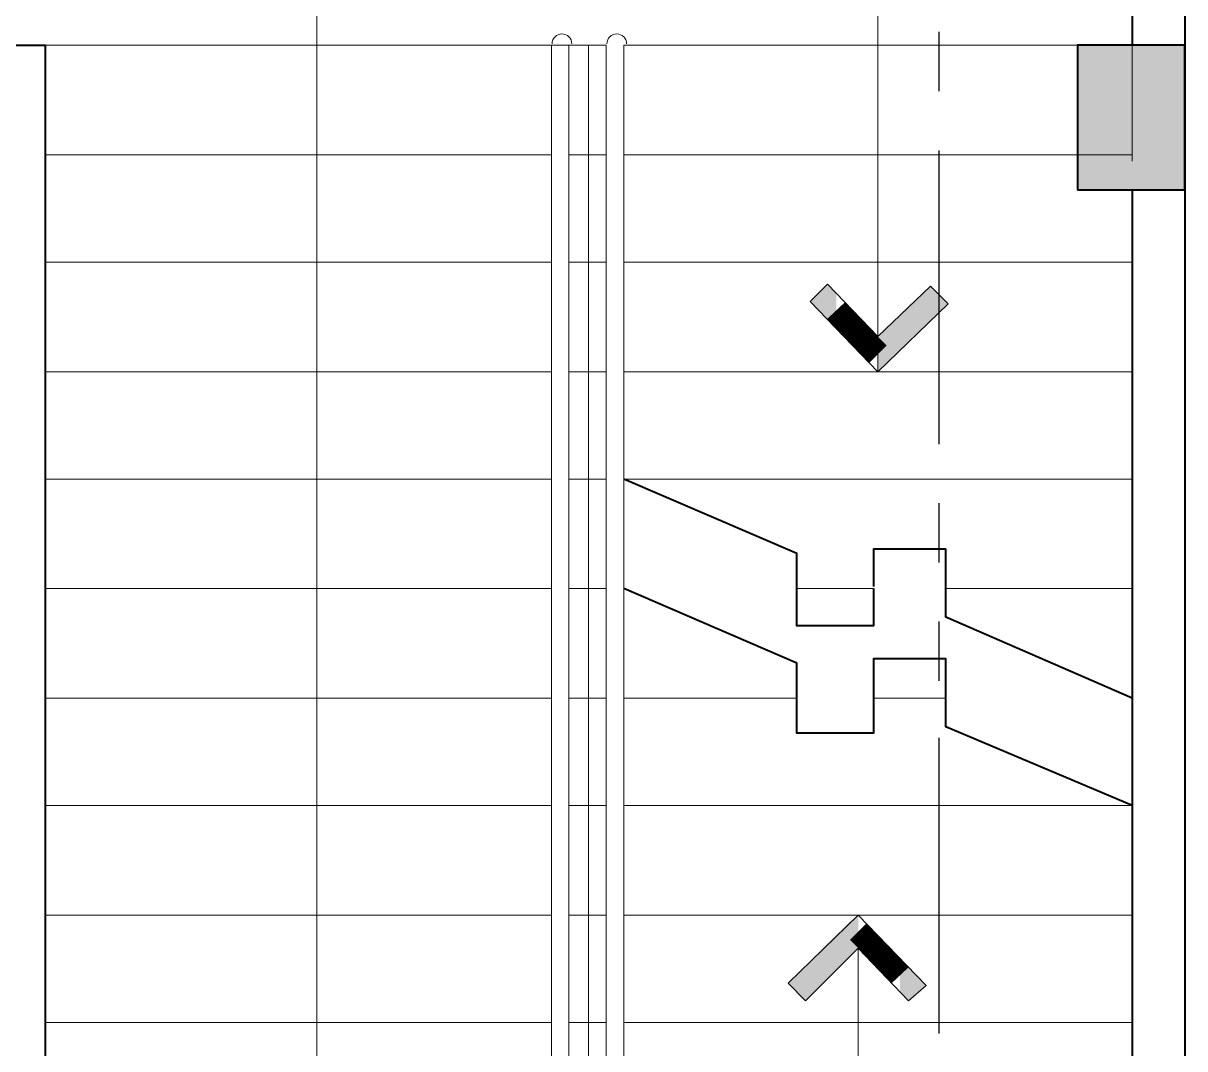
# Model space of a CAD drawing. Header units: inches. Extents: x -11 to 213, y -78 to 40.
# Drawn here: x 33.924 to 37.129, y 18.522 to 21.352 of the extents above; entities that cross this region are included whole.
import ezdxf

# ---------------------------------------------------------------- set-up
doc = ezdxf.new("R2010")
doc.units = ezdxf.units.IN
doc.header["$MEASUREMENT"] = 0
doc.layers.add('PDF_0', color=7, linetype='Continuous')

msp = doc.modelspace()

# ---------------------------------------------------------------- linework, layer by layer
at = {"layer": 'PDF_0', "lineweight": 40}
for points in [[(11.87303, 15.79375), (-2.87168, 15.79375), (-2.87168, 28.79064), (37.12895, 28.79064), (37.12895, 15.79375), (21.68873, 15.79375)], [(35.13316, 23.38988), (35.13316, 23.29312), (36.98381, 23.29312), (36.98381, 21.29127)], [(32.64143, 21.29127), (33.98406, 21.29127), (33.98406, 15.94495)], [(36.98381, 20.89211), (36.98381, 16.19291)], [(36.27016, 19.7914), (36.27016, 19.68859), (36.05848, 19.68859), (36.05848, 19.88817), (35.5807, 20.09379)], [(36.98381, 19.48901), (36.46974, 19.71278), (36.46974, 19.90026), (36.27016, 19.90026), (36.27016, 19.79745)], [(36.98381, 19.19266), (36.46974, 19.41038), (36.46974, 19.59787), (36.27016, 19.59787), (36.27016, 19.39224), (36.05848, 19.39224), (36.05848, 19.58577), (35.5807, 19.7914)]]:
    msp.add_lwpolyline(points, dxfattribs=at)
at = {"layer": 'PDF_0', "lineweight": 5}
for points in [[(36.98381, 20.97073), (36.98381, 21.70858)], [(33.98406, 21.29127), (35.53232, 21.29127)], [(35.4295, 21.29127), (35.48393, 21.29127), (35.48393, 17.98913)], [(35.5807, 21.29127), (36.98381, 21.29127)], [(33.98406, 20.98888), (35.38112, 20.98888)], [(35.48393, 20.98888), (35.4295, 20.98888), (35.53232, 20.98888)], [(35.5807, 20.98888), (36.98381, 20.98888)], [(33.98406, 20.69253), (35.38112, 20.69253)], [(35.48393, 20.69253), (35.4295, 20.69253), (35.53232, 20.69253)], [(35.5807, 20.69253), (36.98381, 20.69253)], [(33.98406, 20.39014), (35.38112, 20.39014)], [(35.48393, 20.39014), (35.4295, 20.39014), (35.53232, 20.39014)], [(35.5807, 20.39014), (36.98381, 20.39014)], [(33.98406, 20.09379), (35.38112, 20.09379)], [(35.48393, 20.09379), (35.4295, 20.09379), (35.53232, 20.09379)], [(35.5807, 20.09379), (36.98381, 20.09379)], [(33.98406, 19.7914), (35.38112, 19.7914)], [(35.48393, 19.7914), (35.4295, 19.7914), (35.53232, 19.7914)], [(36.05848, 19.7914), (36.27016, 19.7914)], [(36.46974, 19.7914), (36.98381, 19.7914)], [(33.98406, 19.48901), (35.38112, 19.48901)], [(35.4295, 19.48901), (35.53232, 19.48901)], [(35.5807, 19.48901), (36.05848, 19.48901)], [(36.27016, 19.48901), (36.46974, 19.48901)], [(33.98406, 19.19266), (35.38112, 19.19266)], [(35.48393, 19.19266), (35.4295, 19.19266), (35.53232, 19.19266)], [(35.5807, 19.19266), (36.98381, 19.19266)], [(33.98406, 18.89027), (35.38112, 18.89027)], [(35.48393, 18.89027), (35.4295, 18.89027), (35.53232, 18.89027)], [(35.5807, 18.89027), (36.98381, 18.89027)], [(33.98406, 18.59392), (35.38112, 18.59392)], [(35.48393, 18.59392), (35.4295, 18.59392), (35.53232, 18.59392)], [(35.5807, 18.59392), (36.98381, 18.59392)]]:
    msp.add_lwpolyline(points, dxfattribs=at)
at = {"layer": 'PDF_0', "lineweight": 20}
for points in [[(34.734, 21.52109), (34.734, 16.90656), (36.22782, 16.90656), (36.22782, 18.79955)], [(36.28225, 21.52109), (36.28225, 20.39014)], [(35.38112, 21.29127), (35.38112, 17.98913)], [(35.4295, 21.29127), (35.4295, 17.98913)], [(35.53232, 21.29127), (35.53232, 17.98913)], [(35.5807, 21.29127), (35.5807, 17.98913)]]:
    msp.add_lwpolyline(points, dxfattribs=at)
at = {"layer": 'PDF_0', "lineweight": 30}
for points in [[(36.45159, 21.16427), (36.45159, 21.32756)], [(36.45159, 20.19056), (36.45159, 21.00097)], [(36.45159, 19.86397), (36.45159, 20.02727)], [(36.45159, 19.53739), (36.45159, 19.70068)], [(36.45159, 18.56368), (36.45159, 19.38014)]]:
    msp.add_lwpolyline(points, dxfattribs=at)
at = {"layer": 'PDF_0', "lineweight": 40}
msp.add_lwpolyline([(36.83261, 20.89211), (37.12895, 20.89211), (37.12895, 21.29127), (36.83261, 21.29127)], close=True, dxfattribs=at)
at = {"layer": 'PDF_0', "lineweight": 5}
for points in [[(36.28225, 20.4869), (36.14315, 20.63205), (36.09477, 20.58367), (36.28225, 20.39014), (36.47578, 20.57762), (36.4274, 20.62601)], [(36.22782, 18.79955), (36.36692, 18.6544), (36.41531, 18.69673), (36.22782, 18.89027), (36.03429, 18.70278), (36.08267, 18.6544)]]:
    msp.add_lwpolyline(points, close=True, dxfattribs=at)
at = {"layer": 'PDF_0', "color": 32, "lineweight": 0, "true_color": 0xcd6928}
for points, const_width in [([(36.28225, 20.43852), (36.25806, 20.46271), (36.16734, 20.55948)], 0.06842), ([(36.22782, 18.84491), (36.25201, 18.82072), (36.34273, 18.72395)], 0.06415)]:
    msp.add_lwpolyline(points, dxfattribs=dict(at, const_width=const_width))
at = {"layer": 'PDF_0', "lineweight": 20}
for centre in [(35.41034, 21.29511), (35.56154, 21.29511)]:
    msp.add_arc(centre, 0.02722, 0, 179.99998, dxfattribs=at)
at = {"layer": 'PDF_0', "color": 9, "true_color": 0x00007f}
for points in [[(37.12895, 21.29127), (36.83261, 21.29127), (37.12895, 20.89211)], [(36.83261, 21.29127), (37.12895, 20.89211), (36.83261, 20.89211)]]:
    msp.add_solid(points, dxfattribs=at)
at = {"layer": 'PDF_0', "color": 32, "true_color": 0x00007f}
for points in [[(36.14315, 20.63205), (36.14315, 20.53529), (36.09477, 20.58367)], [(36.16734, 20.60786), (36.14315, 20.63205), (36.14315, 20.53529)], [(36.4274, 20.62601), (36.40321, 20.60181), (36.40321, 20.50505)], [(36.4274, 20.62601), (36.4274, 20.52924), (36.40321, 20.50505)], [(36.47578, 20.57762), (36.4274, 20.52924), (36.4274, 20.62601)], [(36.16734, 20.60786), (36.16734, 20.5111), (36.14315, 20.53529)], [(36.40321, 20.60181), (36.40321, 20.50505), (36.30644, 20.5111)], [(36.30644, 20.41433), (36.30644, 20.5111), (36.28225, 20.39014)], [(36.30644, 20.5111), (36.28225, 20.39014), (36.28225, 20.4869)], [(36.40321, 20.50505), (36.30644, 20.5111), (36.30644, 20.41433)], [(36.20363, 18.87212), (36.20363, 18.77536), (36.22782, 18.89027)], [(36.20363, 18.77536), (36.22782, 18.89027), (36.22782, 18.79955)], [(36.10686, 18.77536), (36.20363, 18.77536), (36.20363, 18.87212)], [(36.08267, 18.6544), (36.10686, 18.67859), (36.10686, 18.77536)], [(36.08267, 18.6544), (36.08267, 18.75117), (36.10686, 18.77536)], [(36.10686, 18.67859), (36.10686, 18.77536), (36.20363, 18.77536)], [(36.34273, 18.67859), (36.34273, 18.76931), (36.36692, 18.74512)], [(36.03429, 18.70278), (36.08267, 18.75117), (36.08267, 18.6544)], [(36.34273, 18.67859), (36.36692, 18.6544), (36.36692, 18.74512)], [(36.36692, 18.6544), (36.36692, 18.74512), (36.41531, 18.69673)]]:
    msp.add_solid(points, dxfattribs=at)

doc.saveas('drawing.dxf')
